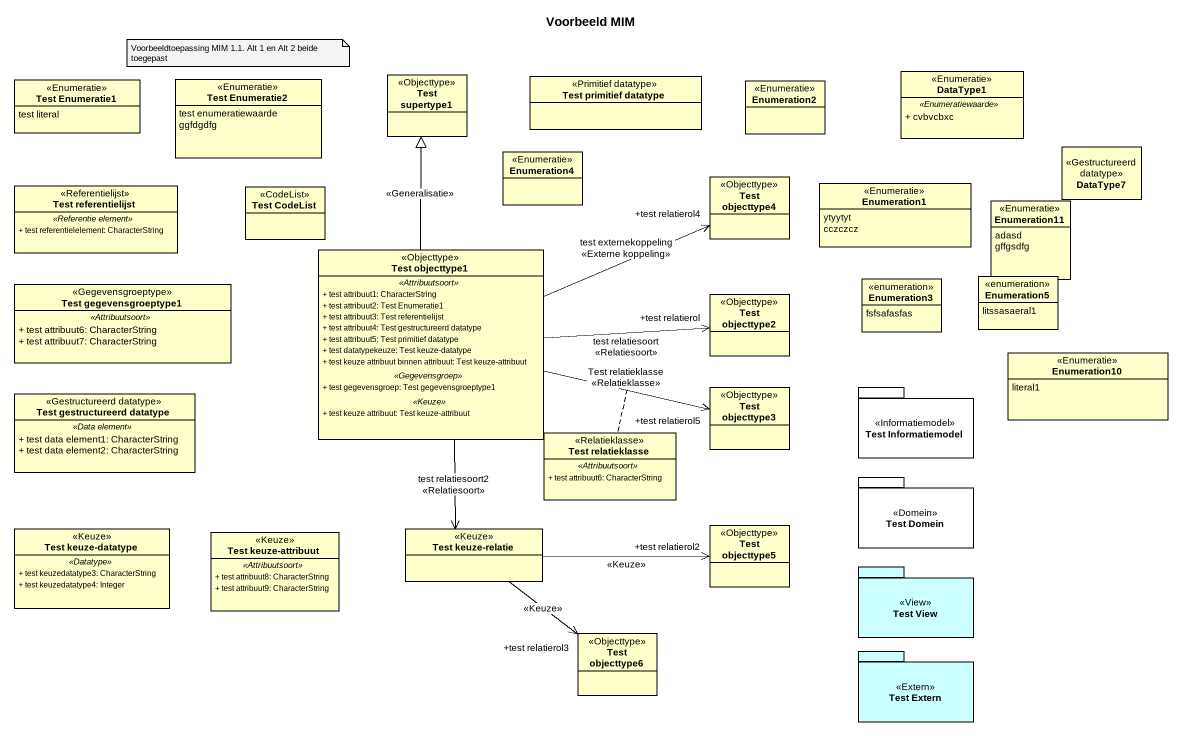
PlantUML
@startuml
title Voorbeeld MIM
hide circle
hide empty members
skinparam classAttributeIconSize 0
enum "Test Enumeratie1" as Test_Enumeratie1 <<Enumeratie>> {
  test literal
}
enum "Test Enumeratie2" as Test_Enumeratie2 <<Enumeratie>> {
  test enumeratiewaarde
  ggfdgdfg
}
class "Test supertype1" as Test_supertype1 <<Objecttype>>
class "Test primitief datatype" as Test_primitief_datatype <<Primitief datatype>>
enum Enumeration2 <<Enumeratie>>
class DataType1 <<Enumeratie>> {
  .. <<Enumeratiewaarde>> ..
  + cvbvcbxc
}
enum Enumeration4 <<Enumeratie>>
class "Test objecttype4" as Test_objecttype4 <<Objecttype>>
class DataType7 <<Gestructureerd datatype>>
class "Test referentielijst" as Test_referentielijst <<Referentielijst>> {
  .. <<Referentie element>> ..
  + test referentielelement: CharacterString
}
class "Test CodeList" as Test_CodeList <<CodeList>>
enum Enumeration1 <<Enumeratie>> {
  ytyytyt
  cczczcz
}
enum Enumeration11 <<Enumeratie>> {
  adasd
  gffgsdfg
}
class "Test objecttype1" as Test_objecttype1 <<Objecttype>> {
  .. <<Attribuutsoort>> ..
  + test attribuut1: CharacterString
  + test attribuut2: Test Enumeratie1
  + test attribuut3: Test referentielijst
  + test attribuut4: Test gestructureerd datatype
  + test attribuut5: Test primitief datatype
  + test datatypekeuze: Test keuze-datatype
  + test keuze attribuut binnen attribuut: Test keuze-attribuut
  .. <<Gegevensgroep>> ..
  + test gegevensgroep: Test gegevensgroeptype1
  .. <<Keuze>> ..
  + test keuze attribuut: Test keuze-attribuut
}
class "Test gegevensgroeptype1" as Test_gegevensgroeptype1 <<Gegevensgroeptype>> {
  .. <<Attribuutsoort>> ..
  + test attribuut6: CharacterString
  + test attribuut7: CharacterString
}
class "Test objecttype2" as Test_objecttype2 <<Objecttype>>
enum Enumeration3 {
  fsfsafasfas
}
enum Enumeration5 {
  litssasaeral1
}
enum Enumeration10 <<Enumeratie>> {
  literal1
}
class "Test gestructureerd datatype" as Test_gestructureerd_datatype <<Gestructureerd datatype>> {
  .. <<Data element>> ..
  + test data element1: CharacterString
  + test data element2: CharacterString
}
class "Test objecttype3" as Test_objecttype3 <<Objecttype>>
package "Test Informatiemodel" as Test_Informatiemodel <<Informatiemodel>> {
}
class "Test relatieklasse" as Test_relatieklasse <<Relatieklasse>> {
  .. <<Attribuutsoort>> ..
  + test attribuut6: CharacterString
}
package "Test Domein" as Test_Domein <<Domein>> {
}
class "Test keuze-datatype" as Test_keuze_datatype <<Keuze>> {
  .. <<Datatype>> ..
  + test keuzedatatype3: CharacterString
  + test keuzedatatype4: Integer
}
class "Test keuze-attribuut" as Test_keuze_attribuut <<Keuze>> {
  .. <<Attribuutsoort>> ..
  + test attribuut8: CharacterString
  + test attribuut9: CharacterString
}
class "Test keuze-relatie" as Test_keuze_relatie <<Keuze>>
class "Test objecttype5" as Test_objecttype5 <<Objecttype>>
package "Test View" as Test_View <<View>> #CCFFFF {
}
class "Test objecttype6" as Test_objecttype6 <<Objecttype>>
package "Test Extern" as Test_Extern <<Extern>> #CCFFFF {
}
Test_objecttype1 -up-|> Test_supertype1 : <<Generalisatie>>
Test_objecttype1 -right-> "+test relatierol4" Test_objecttype4 : test externekoppeling\n<<Externe koppeling>>
Test_objecttype1 -right-> "+test relatierol" Test_objecttype2 : test relatiesoort\n<<Relatiesoort>>
Test_objecttype1 -right-> "+test relatierol5" Test_objecttype3 : Test relatieklasse\n<<Relatieklasse>>
(Test_objecttype1, Test_objecttype3) .. Test_relatieklasse
Test_objecttype1 --> Test_keuze_relatie : test relatiesoort2\n<<Relatiesoort>>
Test_keuze_relatie -right-> "+test relatierol2" Test_objecttype5 : <<Keuze>>
Test_keuze_relatie --> "+test relatierol3" Test_objecttype6 : <<Keuze>>
note as N1
  Voorbeeldtoepassing MIM 1.1. Alt 1 en Alt 2 beide toegepast
end note
@enduml
